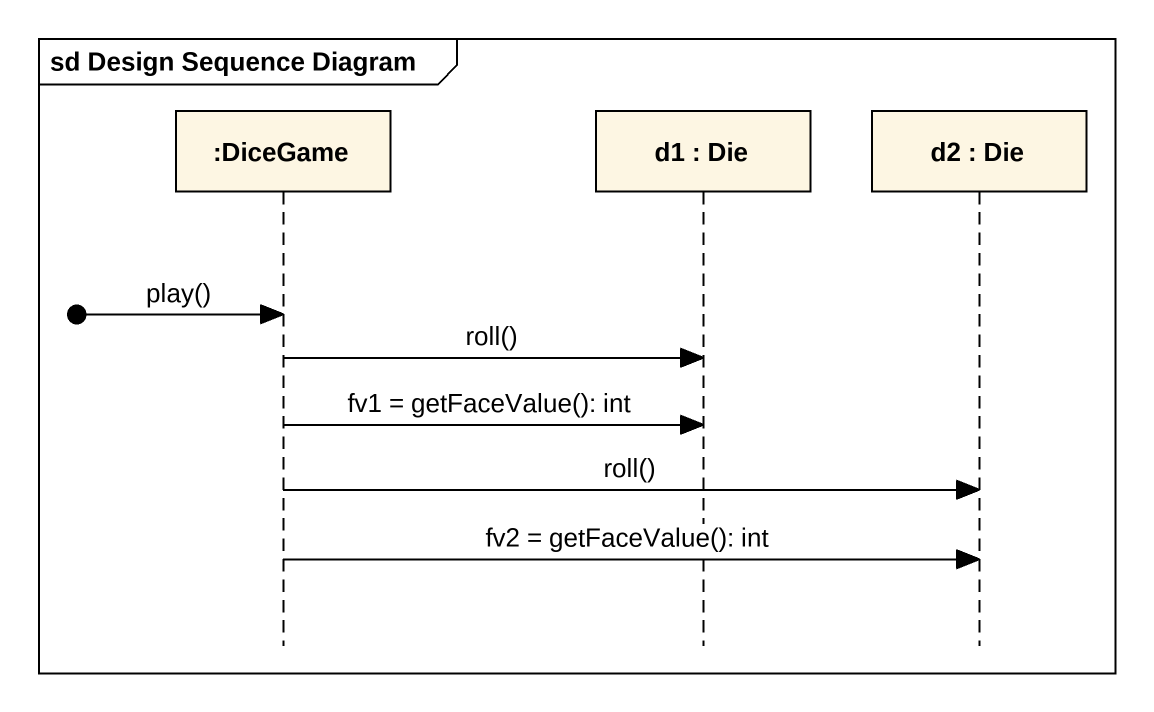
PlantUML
@startuml
mainframe sd Design Sequence Diagram
hide footbox
participant ":DiceGame" as DiceGame
participant "d1 : Die" as d1
participant "d2 : Die" as d2

[o-> DiceGame : play()
DiceGame -> d1 : roll()
DiceGame -> d1 : fv1 = getFaceValue(): int
DiceGame -> d2 : roll()
DiceGame -> d2 : fv2 = getFaceValue(): int
@enduml
